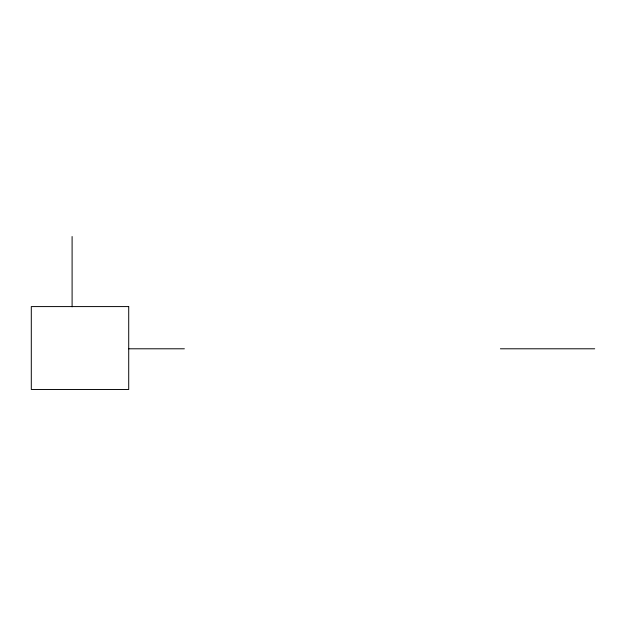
<?xml version="1.0" encoding="UTF-8"?>
<svg xmlns="http://www.w3.org/2000/svg" width="626" height="626" viewBox="0 0 626 626"><rect width="100%" height="100%" fill="white"/><g stroke="black" fill="none" stroke-linecap="round" stroke-linejoin="round"><path stroke-width="0.94" d="M128.721 348.792L184.365 348.792M500.401 348.792L594.7 348.792M72.1 236.526L72.1 306.81M128.713 306.584L31.3 306.584L31.3 389.474L128.713 389.474L128.713 306.584"/></g></svg>
